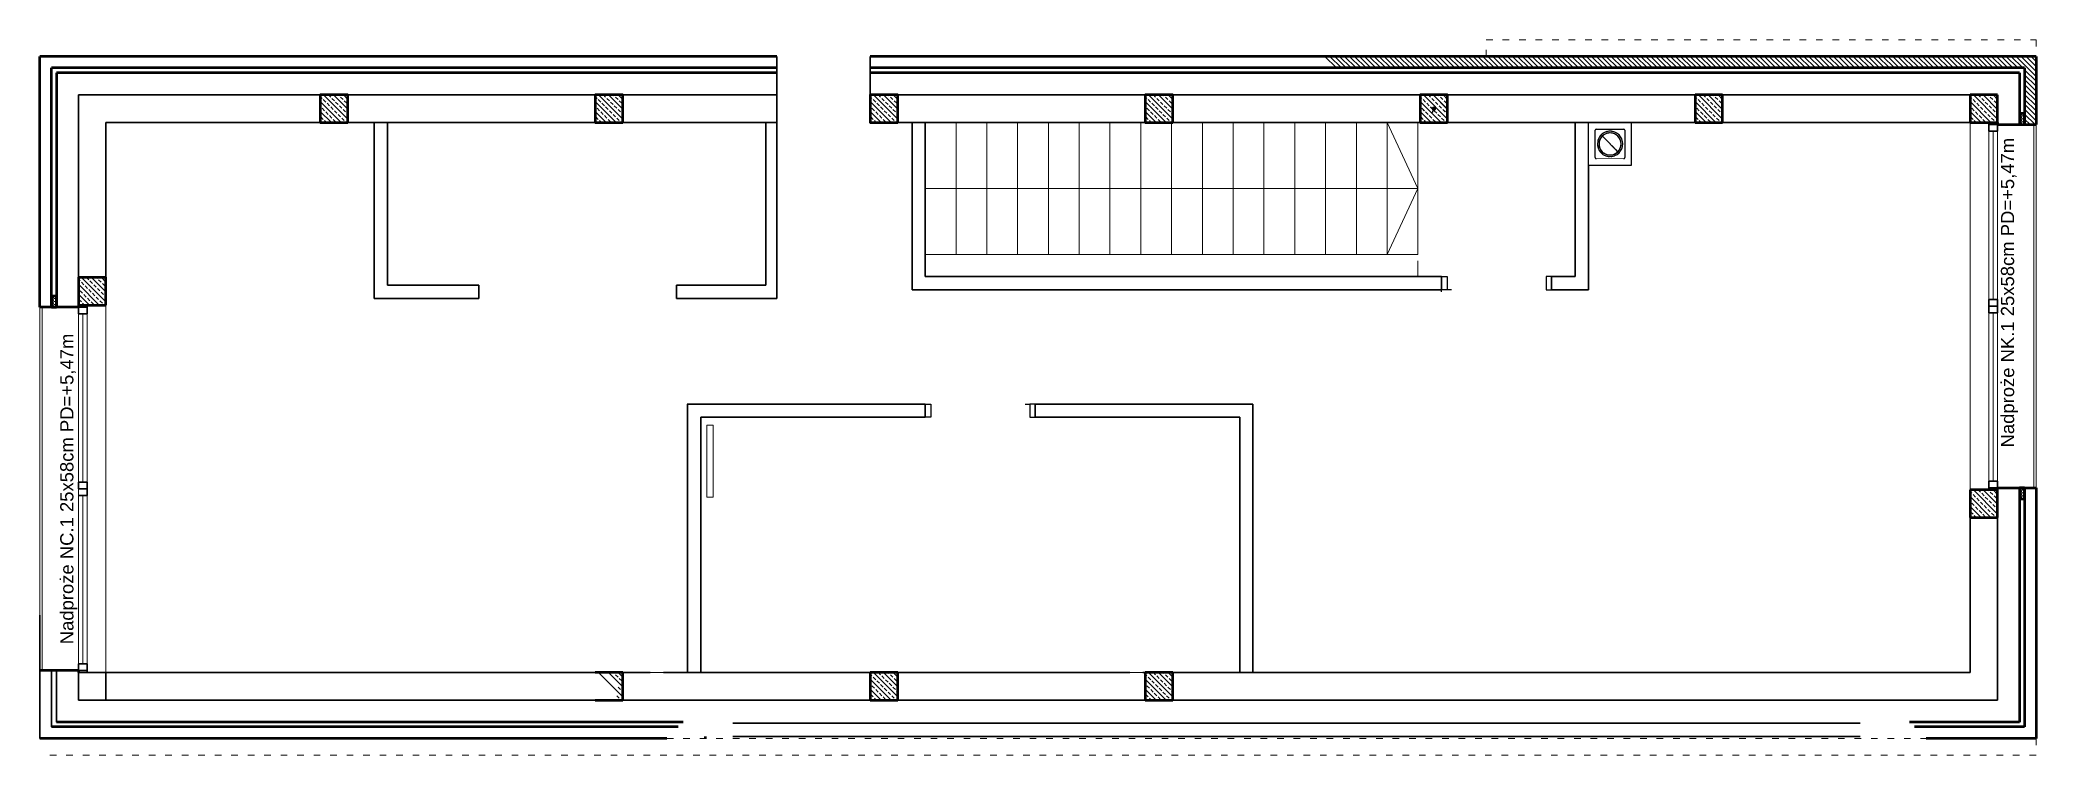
# Model space of a CAD drawing. Header units: millimetres. Extents: x 82 to 1897, y 37 to 687.
import ezdxf

# ---------------------------------------------------------------- set-up
doc = ezdxf.new("R2010")
doc.units = ezdxf.units.MM
for name, pattern in [('ACAD_ISO03W100', [30, 12, -18]), ('Dashed', [28.222222, 14.111111, -14.111111]), ('DASHED2', [9.525, 6.35, -3.175])]:
    doc.linetypes.add(name, pattern=pattern)
for name, color, linetype, lineweight in [('!A_Dach cienka', 200, 'Dashed', 15), ('!A_Dach gruba', 200, 'Continuous', 30), ('!A_drzwi i okna', 42, 'Continuous', 9), ('!A_ocieplenie', 212, 'Continuous', 50), ('!A_przerywana', 30, 'ACAD_ISO03W100', 9), ('!A_widok', 122, 'Continuous', 9), ('!A_wypełnienia', 213, 'Continuous', 5), ('!A_ściany', 7, 'Continuous', 30), ('CIENKIE', 44, 'Continuous', 25), ('Cienkie18', 40, 'Continuous', 18), ('K nadproża', 74, 'ACAD_ISO03W100', 9), ('K sciana', 7, 'Continuous', 30), ('K słupy', 222, 'Continuous', 50), ('K słupy opisy', 222, 'Continuous', 9), ('WYPOSAZENIE_SANITARNE', 47, 'Continuous', 18)]:
    doc.layers.add(name, color=color, linetype=linetype, lineweight=lineweight)
for name, color, linetype in [('A-MEB', 12, 'Continuous'), ('DOOR', 1, 'Continuous'), ('RURY', 7, 'Continuous'), ('SCIANKI', 7, 'Continuous')]:
    doc.layers.add(name, color=color, linetype=linetype)
doc.styles.add('ARIAL', font='arial.ttf')

# ---------------------------------------------------------------- blocks, each defined once
blk = doc.blocks.new('_Dot')
at = {"color": 0, "linetype": 'ByBlock', "lineweight": -2}
blk.add_line((-0.5, 0), (-1, 0), dxfattribs=at)
at = {"color": 0, "linetype": 'ByBlock', "const_width": 0.5}
blk.add_lwpolyline([(-0.25, 0, 1), (0.25, 0, 1)], format="xyb", close=True, dxfattribs=at)
blk = doc.blocks.new('A$C57441D8A')
at = {"layer": '!A_drzwi i okna'}
for p, q in [((18.5, 16), (26.5, 16)), ((26.5, 4), (18.5, 4))]:
    blk.add_line(p, q, dxfattribs=at)
at = {"layer": '!A_drzwi i okna', "lineweight": 30, "ltscale": 0.5}
for p, q in [((26.5, 16), (18.5, 16)), ((18.5, 16), (18.5, 10)), ((18.5, 10), (26.5, 10)), ((18.5, 4), (26.5, 4)), ((26.5, 10), (26.5, 16)), ((26.5, 4), (26.5, 10))]:
    blk.add_line(p, q, dxfattribs=at)
at = {"layer": 'K nadproża'}
blk.add_line((18.5, -182), (18.5, 202), dxfattribs=at)

msp = doc.modelspace()

# ---------------------------------------------------------------- hatches: boundary and pattern name
at = {"layer": '!A_wypełnienia'}
h = msp.add_hatch(dxfattribs=at)
h.set_pattern_fill('HONEY', color=256, scale=0.5, angle=360)
h.set_pattern_definition([(360, (-8480.3782, -1820.0643), (2.38125, 1.37481532), [1.5875, -3.175]), (120, (-8480.3782, -1820.0643), (-2.38125, 1.37481533), [1.5875, -3.175]), (60, (-8480.3782, -1820.0643), (5e-09, 2.74963065), [-3.175, 1.5875])])
h.paths.add_polyline_path([(96.7, 454.4), (92.2, 454.4), (92.2, 444.4), (96.7, 444.4)])
at = {"layer": 'K słupy', "lineweight": 9}
h = msp.add_hatch(dxfattribs=at)
h.set_pattern_fill('ANSI33', color=256, angle=90)
h.set_pattern_definition([(135, (10071.762, -18766.424), (-4.490128, -4.490128), []), (135, (10071.762, -18761.934), (-4.490128, -4.490128), [3.175, -1.5875])])
h.paths.add_polyline_path([(361.7, 612.4), (361.7, 637.4), (336.7, 637.4), (336.7, 612.4)])
h = msp.add_hatch(dxfattribs=at)
h.set_pattern_fill('ANSI33', color=256, angle=90)
h.set_pattern_definition([(135, (10321.762, -18766.424), (-4.490128, -4.490128), []), (135, (10321.762, -18761.934), (-4.490128, -4.490128), [3.175, -1.5875])])
h.paths.add_polyline_path([(611.7, 612.4), (611.7, 637.4), (586.7, 637.4), (586.7, 612.4)])
h = msp.add_hatch(dxfattribs=at)
h.set_pattern_fill('ANSI33', color=256, angle=90)
h.set_pattern_definition([(135, (10571.762, -18766.424), (-4.490128, -4.490128), []), (135, (10571.762, -18761.934), (-4.490128, -4.490128), [3.175, -1.5875])])
h.paths.add_polyline_path([(861.7, 612.4), (861.7, 637.4), (836.7, 637.4), (836.7, 612.4)])
h = msp.add_hatch(dxfattribs=at)
h.set_pattern_fill('ANSI33', color=256, angle=90)
h.set_pattern_definition([(135, (10821.762, -18766.424), (-4.490128, -4.490128), []), (135, (10821.762, -18761.934), (-4.490128, -4.490128), [3.175, -1.5875])])
h.paths.add_polyline_path([(1111.7, 612.4), (1111.7, 637.4), (1086.7, 637.4), (1086.7, 612.4)])
h = msp.add_hatch(dxfattribs=at)
h.set_pattern_fill('ANSI33', color=256, angle=90)
h.set_pattern_definition([(135, (11071.762, -18766.424), (-4.490128, -4.490128), []), (135, (11071.762, -18761.934), (-4.490128, -4.490128), [3.175, -1.5875])])
h.paths.add_polyline_path([(1361.7, 612.4), (1361.7, 637.4), (1336.7, 637.4), (1336.7, 612.4)])
h = msp.add_hatch(dxfattribs=at)
h.set_pattern_fill('ANSI33', color=256, angle=90)
h.set_pattern_definition([(135, (9851.762, -18932.424), (-4.490128, -4.490128), []), (135, (9851.762, -18927.934), (-4.490128, -4.490128), [3.175, -1.5875])])
h.paths.add_polyline_path([(141.7, 446.4), (141.7, 471.4), (116.7, 471.4), (116.7, 446.4)])

# ---------------------------------------------------------------- linework, layer by layer
at = {"layer": '!A_Dach cienka', "linetype": 'ACAD_ISO03W100', "ltscale": 0.5}
for p, q in [((1396.7, 672.4), (1396.7, 687.4)), ((1396.7, 687.4), (1896.7, 687.4)), ((1396.7, 672.4), (1396.7, 687.4)), ((1396.7, 687.4), (1896.7, 687.4)), ((1896.7, 672.4), (1396.7, 672.4)), ((1896.7, 672.4), (1396.7, 672.4)), ((1896.7, 687.4), (1896.7, 672.4)), ((1896.7, 687.4), (1896.7, 672.4)), ((81.7, 52.4), (1896.7, 52.4)), ((81.7, 52.4), (1896.7, 52.4)), ((1896.7, 37.4), (81.7, 37.4)), ((1896.7, 37.4), (81.7, 37.4)), ((1896.7, 52.4), (1896.7, 37.4))]:
    msp.add_line(p, q, dxfattribs=at)
at = {"layer": '!A_Dach cienka', "ltscale": 0.5}
for p, q in [((436.7, 637.4), (724.7, 637.4)), ((1336.7, 637.4), (911.7, 637.4)), ((1336.7, 637.4), (911.7, 637.4)), ((411.7, 612.4), (506.7, 612.4)), ((886.7, 612.4), (1361.7, 612.4)), ((886.7, 612.4), (1361.7, 612.4)), ((1736.7, 87.4), (1761.7, 87.4))]:
    msp.add_line(p, q, dxfattribs=at)
at = {"layer": '!A_Dach gruba'}
msp.add_line((81.7, 164.4), (81.7, 102.4), dxfattribs=at)
at = {"layer": '!A_drzwi i okna', "linetype": 'Dashed'}
for p, q in [((886.7, 612.4), (886.7, 472.4)), ((886.7, 612.4), (886.7, 472.4)), ((1334.7, 472.4), (1334.7, 612.4)), ((1334.7, 472.4), (1334.7, 612.4)), ((886.7, 472.4), (1334.7, 472.4)), ((886.7, 472.4), (1334.7, 472.4)), ((886.7, 472.4), (1334.7, 472.4)), ((886.7, 472.4), (1334.7, 472.4))]:
    msp.add_line(p, q, dxfattribs=at)
at = {"layer": '!A_drzwi i okna'}
for p, q in [((1836.7, 278.4), (1836.7, 612.4)), ((1836.7, 278.4), (1836.7, 612.4)), ((1853.7, 451.4), (1853.7, 604.4)), ((1853.7, 451.4), (1853.7, 604.4)), ((1853.7, 604.4), (1861.7, 604.4)), ((1857.7, 451.4), (1857.7, 604.4)), ((1857.7, 451.4), (1857.7, 604.4)), ((1861.7, 604.4), (1861.7, 451.4)), ((1861.7, 604.4), (1861.7, 451.4)), ((1896.7, 280.4), (1896.7, 610.4)), ((1896.7, 280.4), (1896.7, 610.4)), ((81.7, 114.4), (81.7, 444.4)), ((124.7, 438.4), (116.7, 438.4)), ((116.7, 438.4), (116.7, 285.4)), ((120.7, 285.4), (120.7, 438.4)), ((124.7, 285.4), (124.7, 438.4)), ((141.7, 112.4), (141.7, 446.4)), ((1861.7, 451.4), (1853.7, 451.4)), ((1861.7, 451.4), (1853.7, 451.4)), ((1853.7, 286.4), (1853.7, 439.4)), ((1853.7, 439.4), (1861.7, 439.4)), ((1853.7, 286.4), (1853.7, 439.4)), ((1853.7, 439.4), (1861.7, 439.4)), ((1857.7, 286.4), (1857.7, 439.4)), ((1857.7, 286.4), (1857.7, 439.4)), ((1861.7, 439.4), (1861.7, 286.4)), ((1861.7, 439.4), (1861.7, 286.4)), ((116.7, 273.4), (116.7, 120.4)), ((120.7, 120.4), (120.7, 273.4)), ((124.7, 120.4), (124.7, 273.4)), ((1861.7, 286.4), (1853.7, 286.4)), ((116.7, 120.4), (124.7, 120.4))]:
    msp.add_line(p, q, dxfattribs=at)
at = {"layer": '!A_drzwi i okna', "lineweight": 30, "ltscale": 0.5}
for p, q in [((1853.7, 610.4), (1853.7, 612.4)), ((1853.7, 612.4), (1861.7, 612.4)), ((1861.7, 610.4), (1853.7, 610.4)), ((1853.7, 604.4), (1853.7, 610.4)), ((1853.7, 610.4), (1861.7, 610.4)), ((1861.7, 604.4), (1853.7, 604.4)), ((1861.7, 612.4), (1861.7, 610.4)), ((1861.7, 610.4), (1861.7, 604.4)), ((116.7, 444.4), (124.7, 444.4)), ((124.7, 444.4), (116.7, 444.4)), ((116.7, 444.4), (116.7, 438.4)), ((116.7, 438.4), (124.7, 438.4)), ((124.7, 438.4), (124.7, 444.4)), ((1853.7, 445.4), (1853.7, 451.4)), ((1853.7, 451.4), (1861.7, 451.4)), ((1853.7, 445.4), (1853.7, 451.4)), ((1853.7, 451.4), (1861.7, 451.4)), ((1853.7, 439.4), (1853.7, 445.4)), ((1853.7, 445.4), (1861.7, 445.4)), ((1861.7, 445.4), (1853.7, 445.4)), ((1853.7, 439.4), (1853.7, 445.4)), ((1853.7, 445.4), (1861.7, 445.4)), ((1861.7, 445.4), (1853.7, 445.4)), ((1861.7, 439.4), (1853.7, 439.4)), ((1861.7, 439.4), (1853.7, 439.4)), ((1861.7, 451.4), (1861.7, 445.4)), ((1861.7, 451.4), (1861.7, 445.4)), ((1861.7, 445.4), (1861.7, 439.4)), ((1861.7, 445.4), (1861.7, 439.4)), ((1853.7, 280.4), (1853.7, 286.4)), ((1853.7, 286.4), (1861.7, 286.4)), ((1853.7, 278.4), (1853.7, 280.4)), ((1853.7, 280.4), (1861.7, 280.4)), ((1861.7, 280.4), (1853.7, 280.4)), ((1861.7, 278.4), (1853.7, 278.4)), ((1861.7, 286.4), (1861.7, 280.4)), ((1861.7, 280.4), (1861.7, 278.4)), ((124.7, 120.4), (116.7, 120.4)), ((116.7, 120.4), (116.7, 114.4)), ((124.7, 114.4), (116.7, 114.4)), ((116.7, 114.4), (116.7, 112.4)), ((116.7, 114.4), (124.7, 114.4)), ((124.7, 114.4), (124.7, 120.4)), ((124.7, 112.4), (124.7, 114.4))]:
    msp.add_line(p, q, dxfattribs=at)
msp.add_lwpolyline([(124.7, 444.4), (124.7, 446.4), (116.7, 446.4), (116.7, 444.4)], close=True, dxfattribs=at)
at = {"layer": '!A_ocieplenie'}
for p, q in [((81.7, 444.4), (81.7, 672.4)), ((751.7, 672.4), (81.7, 672.4)), ((1896.7, 672.4), (836.7, 672.4)), ((1896.7, 672.4), (1896.7, 610.4)), ((92.2, 444.4), (92.2, 661.9)), ((751.7, 661.9), (92.2, 661.9)), ((96.7, 657.4), (96.7, 444.4)), ((751.7, 657.4), (96.7, 657.4)), ((1886.2, 661.9), (836.7, 661.9)), ((1881.7, 657.4), (836.7, 657.4)), ((1881.7, 657.4), (1881.7, 610.4)), ((1886.2, 661.9), (1886.2, 610.4)), ((1886.2, 620.4), (1881.7, 620.4)), ((1881.7, 620.4), (1881.7, 610.4)), ((1886.2, 610.4), (1886.2, 620.4)), ((1861.7, 612.4), (1861.7, 610.4)), ((1861.7, 610.4), (1896.7, 610.4)), ((1881.7, 610.4), (1886.2, 610.4)), ((116.7, 444.4), (81.7, 444.4)), ((116.7, 446.4), (116.7, 444.4)), ((1861.7, 280.4), (1896.7, 280.4)), ((1861.7, 278.4), (1861.7, 280.4)), ((1881.7, 280.4), (1881.7, 67.4)), ((1886.2, 280.4), (1881.7, 280.4)), ((1881.7, 280.4), (1881.7, 270.4)), ((1886.2, 280.4), (1886.2, 62.9)), ((1886.2, 270.4), (1886.2, 280.4)), ((1896.7, 280.4), (1896.7, 52.4)), ((1881.7, 270.4), (1886.2, 270.4)), ((116.7, 114.4), (81.7, 114.4)), ((116.7, 114.4), (116.7, 112.4)), ((662.2, 62.9), (92.2, 62.9)), ((666.7, 67.4), (96.7, 67.4)), ((1881.7, 67.4), (1781.7, 67.4)), ((1886.2, 62.9), (1786.2, 62.9)), ((651.7, 52.4), (81.7, 52.4)), ((686.7, 54.4), (686.7, 52.4)), ((686.7, 54.4), (686.7, 54.4)), ((1896.7, 52.4), (1796.7, 52.4))]:
    msp.add_line(p, q, dxfattribs=at)
msp.add_lwpolyline([(96.7, 454.4), (92.2, 454.4), (92.2, 444.4), (96.7, 444.4)], close=True, dxfattribs=at)
at = {"layer": '!A_przerywana', "linetype": 'Dashed'}
for p, q in [((81.7, 164.4), (81.7, 672.4)), ((1896.7, 52.4), (1896.7, 672.4)), ((1896.7, 52.4), (1896.7, 672.4)), ((1796.7, 52.4), (1896.7, 52.4))]:
    msp.add_line(p, q, dxfattribs=at)
at = {"layer": '!A_widok'}
for p, q in [((1250.7, 612.4), (1278.7, 612.4)), ((1250.7, 612.4), (1278.7, 612.4)), ((1278.7, 492.4), (1278.7, 612.4)), ((1278.7, 612.4), (1306.7, 612.4)), ((1278.7, 612.4), (1278.7, 492.4)), ((1278.7, 492.4), (1278.7, 612.4)), ((1278.7, 612.4), (1306.7, 612.4)), ((1278.7, 612.4), (1278.7, 492.4)), ((1334.7, 552.4), (1306.7, 612.4)), ((1334.7, 552.4), (1306.7, 612.4)), ((1334.7, 552.4), (1306.7, 612.4)), ((1334.7, 552.4), (1306.7, 612.4)), ((1306.7, 492.4), (1306.7, 612.4)), ((1306.7, 612.4), (1334.7, 612.4)), ((1306.7, 612.4), (1306.7, 492.4)), ((1306.7, 492.4), (1306.7, 612.4)), ((1306.7, 612.4), (1334.7, 612.4)), ((1306.7, 612.4), (1306.7, 492.4)), ((1334.7, 612.4), (1334.7, 492.4)), ((1334.7, 612.4), (1334.7, 492.4)), ((1894.7, 610.4), (1894.7, 280.4)), ((1896.7, 610.4), (1894.7, 610.4)), ((1894.7, 610.4), (1894.7, 280.4)), ((1896.7, 280.4), (1896.7, 610.4)), ((1896.7, 280.4), (1896.7, 610.4)), ((886.7, 552.4), (1334.7, 552.4)), ((886.7, 552.4), (1334.7, 552.4)), ((886.7, 552.4), (1334.7, 552.4)), ((886.7, 552.4), (1334.7, 552.4)), ((1334.7, 552.4), (1306.7, 492.4)), ((1334.7, 552.4), (1306.7, 492.4)), ((1334.7, 552.4), (1306.7, 492.4)), ((1334.7, 552.4), (1306.7, 492.4)), ((1278.7, 492.4), (1250.7, 492.4)), ((1278.7, 492.4), (1250.7, 492.4)), ((1306.7, 492.4), (1278.7, 492.4)), ((1306.7, 492.4), (1278.7, 492.4)), ((1334.7, 492.4), (1306.7, 492.4)), ((1334.7, 492.4), (1306.7, 492.4)), ((81.7, 444.4), (81.7, 114.4)), ((83.7, 114.4), (83.7, 444.4)), ((1894.7, 280.4), (1896.7, 280.4))]:
    msp.add_line(p, q, dxfattribs=at)
for points in [[(886.7, 492.4), (886.7, 612.4), (914.7, 612.4), (914.7, 492.4)], [(886.7, 492.4), (886.7, 612.4), (914.7, 612.4), (914.7, 492.4)], [(914.7, 492.4), (914.7, 612.4), (942.7, 612.4), (942.7, 492.4)], [(914.7, 492.4), (914.7, 612.4), (942.7, 612.4), (942.7, 492.4)], [(942.7, 492.4), (942.7, 612.4), (970.7, 612.4), (970.7, 492.4)], [(942.7, 492.4), (942.7, 612.4), (970.7, 612.4), (970.7, 492.4)], [(970.7, 492.4), (970.7, 612.4), (998.7, 612.4), (998.7, 492.4)], [(970.7, 492.4), (970.7, 612.4), (998.7, 612.4), (998.7, 492.4)], [(998.7, 492.4), (998.7, 612.4), (1026.7, 612.4), (1026.7, 492.4)], [(998.7, 492.4), (998.7, 612.4), (1026.7, 612.4), (1026.7, 492.4)], [(1026.7, 492.4), (1026.7, 612.4), (1054.7, 612.4), (1054.7, 492.4)], [(1026.7, 492.4), (1026.7, 612.4), (1054.7, 612.4), (1054.7, 492.4)], [(1054.7, 492.4), (1054.7, 612.4), (1082.7, 612.4), (1082.7, 492.4)], [(1054.7, 492.4), (1054.7, 612.4), (1082.7, 612.4), (1082.7, 492.4)], [(1082.7, 492.4), (1082.7, 612.4), (1110.7, 612.4), (1110.7, 492.4)], [(1082.7, 492.4), (1082.7, 612.4), (1110.7, 612.4), (1110.7, 492.4)], [(1110.7, 492.4), (1110.7, 612.4), (1138.7, 612.4), (1138.7, 492.4)], [(1110.7, 492.4), (1110.7, 612.4), (1138.7, 612.4), (1138.7, 492.4)], [(1138.7, 492.4), (1138.7, 612.4), (1166.7, 612.4), (1166.7, 492.4)], [(1138.7, 492.4), (1138.7, 612.4), (1166.7, 612.4), (1166.7, 492.4)], [(1166.7, 492.4), (1166.7, 612.4), (1194.7, 612.4), (1194.7, 492.4)], [(1166.7, 492.4), (1166.7, 612.4), (1194.7, 612.4), (1194.7, 492.4)], [(1194.7, 492.4), (1194.7, 612.4), (1222.7, 612.4), (1222.7, 492.4)], [(1194.7, 492.4), (1194.7, 612.4), (1222.7, 612.4), (1222.7, 492.4)], [(1222.7, 492.4), (1222.7, 612.4), (1250.7, 612.4), (1250.7, 492.4)], [(1222.7, 492.4), (1222.7, 612.4), (1250.7, 612.4), (1250.7, 492.4)], [(1250.7, 492.4), (1250.7, 612.4), (1278.7, 612.4), (1278.7, 492.4)], [(1250.7, 492.4), (1250.7, 612.4), (1278.7, 612.4), (1278.7, 492.4)], [(1278.7, 492.4), (1278.7, 612.4), (1306.7, 612.4), (1306.7, 492.4)], [(1278.7, 492.4), (1278.7, 612.4), (1306.7, 612.4), (1306.7, 492.4)], [(1306.7, 492.4), (1306.7, 612.4), (1334.7, 612.4), (1334.7, 492.4)], [(1306.7, 492.4), (1306.7, 612.4), (1334.7, 612.4), (1334.7, 492.4)]]:
    msp.add_lwpolyline(points, close=True, dxfattribs=at)
at = {"layer": '!A_widok', "linetype": 'Dashed', "ltscale": 0.5}
msp.add_lwpolyline([(1054.7, 492.4), (1054.7, 612.4), (1082.7, 612.4), (1082.7, 492.4)], close=True, dxfattribs=at)
at = {"layer": '!A_wypełnienia', "ltscale": 0.75}
for p, q in [((1260.6, 661.9), (1250.1, 672.4)), ((1265.1, 661.9), (1254.6, 672.4)), ((1269.5, 661.9), (1259, 672.4)), ((1274, 661.9), (1263.5, 672.4)), ((1278.5, 661.9), (1268, 672.4)), ((1283, 661.9), (1272.5, 672.4)), ((1287.5, 661.9), (1277, 672.4)), ((1292, 661.9), (1281.5, 672.4)), ((1296.5, 661.9), (1286, 672.4)), ((1301, 661.9), (1290.5, 672.4)), ((1305.5, 661.9), (1295, 672.4)), ((1310, 661.9), (1299.5, 672.4)), ((1314.4, 661.9), (1303.9, 672.4)), ((1318.9, 661.9), (1308.4, 672.4)), ((1323.4, 661.9), (1312.9, 672.4)), ((1327.9, 661.9), (1317.4, 672.4)), ((1332.4, 661.9), (1321.9, 672.4)), ((1336.9, 661.9), (1326.4, 672.4)), ((1341.4, 661.9), (1330.9, 672.4)), ((1345.9, 661.9), (1335.4, 672.4)), ((1350.4, 661.9), (1339.9, 672.4)), ((1354.9, 661.9), (1344.4, 672.4)), ((1359.3, 661.9), (1348.8, 672.4)), ((1363.8, 661.9), (1353.3, 672.4)), ((1368.3, 661.9), (1357.8, 672.4)), ((1372.8, 661.9), (1362.3, 672.4)), ((1377.3, 661.9), (1366.8, 672.4)), ((1381.8, 661.9), (1371.3, 672.4)), ((1386.3, 661.9), (1375.8, 672.4)), ((1390.8, 661.9), (1380.3, 672.4)), ((1395.3, 661.9), (1384.8, 672.4)), ((1399.8, 661.9), (1389.3, 672.4)), ((1404.2, 661.9), (1393.7, 672.4)), ((1408.7, 661.9), (1398.2, 672.4)), ((1413.2, 661.9), (1402.7, 672.4)), ((1417.7, 661.9), (1407.2, 672.4)), ((1422.2, 661.9), (1411.7, 672.4)), ((1426.7, 661.9), (1416.2, 672.4)), ((1431.2, 661.9), (1420.7, 672.4)), ((1435.7, 661.9), (1425.2, 672.4)), ((1440.2, 661.9), (1429.7, 672.4)), ((1444.7, 661.9), (1434.2, 672.4)), ((1449.2, 661.9), (1438.7, 672.4)), ((1453.6, 661.9), (1443.1, 672.4)), ((1458.1, 661.9), (1447.6, 672.4)), ((1462.6, 661.9), (1452.1, 672.4)), ((1467.1, 661.9), (1456.6, 672.4)), ((1471.6, 661.9), (1461.1, 672.4)), ((1476.1, 661.9), (1465.6, 672.4)), ((1480.6, 661.9), (1470.1, 672.4)), ((1485.1, 661.9), (1474.6, 672.4)), ((1489.6, 661.9), (1479.1, 672.4)), ((1494.1, 661.9), (1483.6, 672.4)), ((1498.5, 661.9), (1488, 672.4)), ((1503, 661.9), (1492.5, 672.4)), ((1507.5, 661.9), (1497, 672.4)), ((1512, 661.9), (1501.5, 672.4)), ((1516.5, 661.9), (1506, 672.4)), ((1521, 661.9), (1510.5, 672.4)), ((1525.5, 661.9), (1515, 672.4)), ((1530, 661.9), (1519.5, 672.4)), ((1534.5, 661.9), (1524, 672.4)), ((1539, 661.9), (1528.5, 672.4)), ((1543.4, 661.9), (1532.9, 672.4)), ((1547.9, 661.9), (1537.4, 672.4)), ((1552.4, 661.9), (1541.9, 672.4)), ((1556.9, 661.9), (1546.4, 672.4)), ((1561.4, 661.9), (1550.9, 672.4)), ((1565.9, 661.9), (1555.4, 672.4)), ((1570.4, 661.9), (1559.9, 672.4)), ((1574.9, 661.9), (1564.4, 672.4)), ((1579.4, 661.9), (1568.9, 672.4)), ((1583.9, 661.9), (1573.4, 672.4)), ((1588.3, 661.9), (1577.8, 672.4)), ((1592.8, 661.9), (1582.3, 672.4)), ((1597.3, 661.9), (1586.8, 672.4)), ((1601.8, 661.9), (1591.3, 672.4)), ((1606.3, 661.9), (1595.8, 672.4)), ((1610.8, 661.9), (1600.3, 672.4)), ((1615.3, 661.9), (1604.8, 672.4)), ((1619.8, 661.9), (1609.3, 672.4)), ((1624.3, 661.9), (1613.8, 672.4)), ((1628.8, 661.9), (1618.3, 672.4)), ((1633.2, 661.9), (1622.7, 672.4)), ((1637.7, 661.9), (1627.2, 672.4)), ((1642.2, 661.9), (1631.7, 672.4)), ((1646.7, 661.9), (1636.2, 672.4)), ((1651.2, 661.9), (1640.7, 672.4)), ((1655.7, 661.9), (1645.2, 672.4)), ((1660.2, 661.9), (1649.7, 672.4)), ((1664.7, 661.9), (1654.2, 672.4)), ((1669.2, 661.9), (1658.7, 672.4)), ((1673.7, 661.9), (1663.2, 672.4)), ((1678.1, 661.9), (1667.6, 672.4)), ((1682.6, 661.9), (1672.1, 672.4)), ((1687.1, 661.9), (1676.6, 672.4)), ((1691.6, 661.9), (1681.1, 672.4)), ((1696.1, 661.9), (1685.6, 672.4)), ((1700.6, 661.9), (1690.1, 672.4)), ((1705.1, 661.9), (1694.6, 672.4)), ((1709.6, 661.9), (1699.1, 672.4)), ((1714.1, 661.9), (1703.6, 672.4)), ((1718.6, 661.9), (1708.1, 672.4)), ((1723, 661.9), (1712.5, 672.4)), ((1727.5, 661.9), (1717, 672.4)), ((1732, 661.9), (1721.5, 672.4)), ((1736.5, 661.9), (1726, 672.4)), ((1741, 661.9), (1730.5, 672.4)), ((1745.5, 661.9), (1735, 672.4)), ((1750, 661.9), (1739.5, 672.4)), ((1754.5, 661.9), (1744, 672.4)), ((1759, 661.9), (1748.5, 672.4)), ((1763.5, 661.9), (1753, 672.4)), ((1767.9, 661.9), (1757.4, 672.4)), ((1772.4, 661.9), (1761.9, 672.4)), ((1776.9, 661.9), (1766.4, 672.4)), ((1781.4, 661.9), (1770.9, 672.4)), ((1785.9, 661.9), (1775.4, 672.4)), ((1790.4, 661.9), (1779.9, 672.4)), ((1794.9, 661.9), (1784.4, 672.4)), ((1799.4, 661.9), (1788.9, 672.4)), ((1803.9, 661.9), (1793.4, 672.4)), ((1808.4, 661.9), (1797.9, 672.4)), ((1812.9, 661.9), (1802.4, 672.4)), ((1817.3, 661.9), (1806.8, 672.4)), ((1821.8, 661.9), (1811.3, 672.4)), ((1826.3, 661.9), (1815.8, 672.4)), ((1830.8, 661.9), (1820.3, 672.4)), ((1835.3, 661.9), (1824.8, 672.4)), ((1839.8, 661.9), (1829.3, 672.4)), ((1844.3, 661.9), (1833.8, 672.4)), ((1848.8, 661.9), (1838.3, 672.4)), ((1853.3, 661.9), (1842.8, 672.4)), ((1857.8, 661.9), (1847.3, 672.4)), ((1862.2, 661.9), (1851.7, 672.4)), ((1866.7, 661.9), (1856.2, 672.4)), ((1871.2, 661.9), (1860.7, 672.4)), ((1875.7, 661.9), (1865.2, 672.4)), ((1880.2, 661.9), (1869.7, 672.4)), ((1884.7, 661.9), (1874.2, 672.4)), ((1896.7, 654.3), (1878.7, 672.4)), ((1896.7, 658.8), (1883.2, 672.4)), ((1896.7, 663.3), (1887.7, 672.4)), ((1896.7, 667.8), (1892.2, 672.4)), ((1896.7, 672.3), (1896.6, 672.4)), ((1896.7, 649.8), (1886.2, 660.3)), ((1896.7, 645.3), (1886.2, 655.8)), ((1896.7, 640.9), (1886.2, 651.4)), ((1896.7, 636.4), (1886.2, 646.9)), ((1896.7, 631.9), (1886.2, 642.4)), ((1896.7, 627.4), (1886.2, 637.9)), ((1896.7, 622.9), (1886.2, 633.4)), ((1896.7, 618.4), (1886.2, 628.9)), ((1896.7, 613.9), (1886.2, 624.4)), ((1895.8, 610.4), (1886.2, 619.9)), ((1891.3, 610.4), (1886.2, 615.4)), ((1886.8, 610.4), (1886.2, 610.9))]:
    msp.add_line(p, q, dxfattribs=at)
at = {"layer": '!A_wypełnienia'}
for p, q in [((1881.7, 619.9), (1883.2, 619.9)), ((1881.7, 617.1), (1883.2, 617.1)), ((1883.2, 619.9), (1883.5, 620.4)), ((1884, 618.5), (1883.2, 619.9)), ((1883.2, 617.1), (1884, 618.5)), ((1884, 615.8), (1883.2, 617.1)), ((1884, 618.5), (1885.6, 618.5)), ((1885.6, 618.5), (1886.2, 619.6)), ((1886.2, 617.4), (1885.6, 618.5)), ((1886.2, 620.1), (1886.1, 620.4)), ((1881.7, 614.4), (1883.2, 614.4)), ((1881.7, 611.6), (1883.2, 611.6)), ((1883.2, 614.4), (1884, 615.8)), ((1884, 613), (1883.2, 614.4)), ((1883.2, 611.6), (1884, 613)), ((1883.9, 610.4), (1883.2, 611.6)), ((1884, 615.8), (1885.6, 615.8)), ((1884, 613), (1885.6, 613)), ((1885.6, 615.8), (1886.2, 616.9)), ((1886.2, 614.6), (1885.6, 615.8)), ((1885.6, 613), (1886.2, 614.1)), ((1886.2, 611.9), (1885.6, 613)), ((1885.7, 610.4), (1886.2, 611.4)), ((1881.7, 279.9), (1883.2, 279.9)), ((1881.7, 277.1), (1883.2, 277.1)), ((1881.7, 274.4), (1883.2, 274.4)), ((1883.2, 279.9), (1883.5, 280.4)), ((1884, 278.5), (1883.2, 279.9)), ((1883.2, 277.1), (1884, 278.5)), ((1884, 275.8), (1883.2, 277.1)), ((1883.2, 274.4), (1884, 275.8)), ((1884, 273), (1883.2, 274.4)), ((1883.2, 271.6), (1884, 273)), ((1884, 278.5), (1885.6, 278.5)), ((1884, 275.8), (1885.6, 275.8)), ((1884, 273), (1885.6, 273)), ((1885.6, 278.5), (1886.2, 279.6)), ((1886.2, 277.4), (1885.6, 278.5)), ((1885.6, 275.8), (1886.2, 276.9)), ((1886.2, 274.6), (1885.6, 275.8)), ((1885.6, 273), (1886.2, 274.1)), ((1886.2, 271.9), (1885.6, 273)), ((1886.2, 280.1), (1886.1, 280.4)), ((1881.7, 271.6), (1883.2, 271.6)), ((1883.9, 270.4), (1883.2, 271.6)), ((1885.7, 270.4), (1886.2, 271.4))]:
    msp.add_line(p, q, dxfattribs=at)
at = {"layer": '!A_ściany'}
for p, q in [((751.7, 637.4), (751.7, 672.4)), ((836.7, 637.4), (836.7, 672.4)), ((116.7, 446.4), (116.7, 637.4)), ((116.7, 637.4), (751.7, 637.4)), ((751.7, 637.4), (116.7, 637.4)), ((751.7, 612.4), (751.7, 637.4)), ((836.7, 637.4), (1567, 637.4)), ((1861.7, 637.4), (836.7, 637.4)), ((1861.7, 637.4), (1861.7, 612.4)), ((141.7, 446.4), (141.7, 612.4)), ((141.7, 612.4), (751.7, 612.4)), ((751.7, 612.4), (141.7, 612.4)), ((736.7, 612.4), (654.7, 612.4)), ((751.7, 612.4), (751.7, 452.4)), ((836.7, 612.4), (1477.7, 612.4)), ((1836.7, 612.4), (836.7, 612.4)), ((874.7, 552.4), (874.7, 612.4)), ((886.7, 612.4), (886.7, 552.4)), ((1489.7, 612.4), (1581.7, 612.4)), ((1836.7, 612.4), (1861.7, 612.4)), ((874.7, 460.4), (874.7, 552.4)), ((886.7, 552.4), (886.7, 472.4)), ((886.7, 472.4), (1184.7, 472.4)), ((1184.7, 460.4), (874.7, 460.4)), ((141.7, 446.4), (116.7, 446.4)), ((1836.7, 278.4), (1836.7, 112.4)), ((1836.7, 278.4), (1861.7, 278.4)), ((1861.7, 278.4), (1861.7, 87.4)), ((670.7, 204.4), (670.7, 157.4)), ((682.7, 204.4), (682.7, 112.4)), ((92.2, 62.9), (92.2, 114.4)), ((96.7, 67.4), (96.7, 114.4)), ((236.7, 112.4), (116.7, 112.4)), ((116.7, 112.4), (116.7, 87.4)), ((141.7, 112.4), (141.7, 87.4)), ((636.7, 112.4), (236.7, 112.4)), ((1072.7, 112.4), (648.7, 112.4)), ((1322.7, 112.4), (1084.7, 112.4)), ((1322.7, 112.4), (1334.7, 112.4)), ((1836.7, 112.4), (1334.7, 112.4)), ((81.7, 102.4), (81.7, 52.4)), ((1861.7, 87.4), (116.7, 87.4)), ((1861.7, 87.4), (116.7, 87.4)), ((911.7, 54.4), (886.7, 54.4)), ((1736.7, 54.4), (1336.7, 54.4))]:
    msp.add_line(p, q, dxfattribs=at)
at = {"layer": '!A_ściany', "linetype": 'ByBlock'}
for p, q in [((385.7, 612.4), (385.7, 452.4)), ((397.7, 464.4), (397.7, 612.4)), ((741.7, 464.4), (741.7, 612.4)), ((1477.7, 612.4), (1477.7, 472.4)), ((1477.7, 612.4), (1477.7, 472.4)), ((1489.7, 460.4), (1489.7, 573.4)), ((1489.7, 460.4), (1489.7, 573.4)), ((1356.2, 472.4), (1184.7, 472.4)), ((1356.2, 472.4), (1184.7, 472.4)), ((1356.2, 460.4), (1356.2, 472.4)), ((1356.2, 460.4), (1356.2, 472.4)), ((1477.7, 472.4), (1456.2, 472.4)), ((1456.2, 472.4), (1456.2, 460.4)), ((1477.7, 472.4), (1456.2, 472.4)), ((1456.2, 472.4), (1456.2, 460.4)), ((470.7, 464.4), (397.7, 464.4)), ((480.7, 464.4), (470.7, 464.4)), ((480.7, 452.4), (480.7, 464.4)), ((660.7, 452.4), (660.7, 464.4)), ((660.7, 464.4), (670.7, 464.4)), ((670.7, 464.4), (736.2, 464.4)), ((736.2, 464.4), (741.7, 464.4)), ((1184.7, 460.4), (1356.2, 460.4)), ((1184.7, 460.4), (1356.2, 460.4)), ((1456.2, 460.4), (1489.7, 460.4)), ((1456.2, 460.4), (1489.7, 460.4)), ((385.7, 452.4), (470.7, 452.4)), ((480.7, 452.4), (470.7, 452.4)), ((660.7, 452.4), (670.7, 452.4)), ((670.7, 452.4), (736.2, 452.4)), ((751.7, 452.4), (736.2, 452.4)), ((670.7, 264.4), (670.7, 356.4)), ((690.7, 356.4), (670.7, 356.4)), ((690.7, 356.4), (886.7, 356.4)), ((886.7, 356.4), (886.7, 344.4)), ((1011.2, 356.4), (986.7, 356.4)), ((986.7, 356.4), (986.7, 344.4)), ((1031.7, 356.4), (1011.2, 356.4)), ((1184.7, 356.4), (1031.7, 356.4)), ((1184.7, 112.4), (1184.7, 356.4)), ((682.7, 344.4), (682.7, 264.4)), ((702.7, 344.4), (682.7, 344.4)), ((702.7, 344.4), (886.7, 344.4)), ((1011.2, 344.4), (986.7, 344.4)), ((1031.7, 344.4), (1011.2, 344.4)), ((1031.7, 344.4), (1172.7, 344.4)), ((1172.7, 344.4), (1172.7, 112.4)), ((670.7, 264.4), (670.7, 244.4)), ((682.7, 264.4), (682.7, 244.4)), ((670.7, 244.4), (670.7, 204.4)), ((682.7, 204.4), (682.7, 244.4)), ((670.7, 157.4), (670.7, 147.4)), ((670.7, 127.4), (670.7, 147.4)), ((670.7, 127.4), (670.7, 147.4)), ((682.7, 157.4), (682.7, 147.4)), ((682.7, 147.4), (682.7, 127.4)), ((670.7, 112.4), (670.7, 127.4)), ((670.7, 112.4), (670.7, 127.4)), ((1736.7, 66.4), (711.7, 66.4)), ((1736.7, 66.4), (711.7, 66.4)), ((1336.7, 54.4), (711.7, 54.4))]:
    msp.add_line(p, q, dxfattribs=at)
at = {"layer": '!A_ściany', "lineweight": 9}
for p, q in [((648.7, 112.4), (636.7, 112.4)), ((1072.7, 112.4), (1084.7, 112.4))]:
    msp.add_line(p, q, dxfattribs=at)
for p, q in [((1495.9, 580.4), (1495.9, 605.4)), ((1496.9, 606.4), (1521.9, 606.4)), ((1522.9, 605.4), (1522.9, 580.4))]:
    msp.add_line(p, q)
at = {"const_width": 0.5}
msp.add_lwpolyline([(1495.9, 605.4, -0.414214), (1496.9, 606.4), (1521.9, 606.4, -0.414214), (1522.9, 605.4), (1522.9, 580.4, -0.414214), (1521.9, 579.4), (1496.9, 579.4, -0.414214), (1495.9, 580.4)], format="xyb", close=True, dxfattribs=at)
for centre, start, end in [((1496.9, 605.4), 90, 180), ((1521.9, 605.4), 0, 90), ((1496.9, 580.4), 180, 270), ((1521.9, 580.4), 270, 0)]:
    msp.add_arc(centre, 1, start, end)
at = {"layer": 'A-MEB', "linetype": 'ByBlock'}
for p, q in [((141.7, 612.4), (141.7, 452.4)), ((385.7, 452.4), (385.7, 612.4)), ((886.7, 356.4), (886.7, 344.4))]:
    msp.add_line(p, q, dxfattribs=at)
at = {"layer": 'A-MEB'}
for p, q in [((1356.2, 458.4), (1356.2, 460.4)), ((1356.2, 458.4), (1356.2, 460.4)), ((1184.7, 336.3), (1184.7, 232.3)), ((1184.7, 326.5), (1184.7, 222.5)), ((1184.7, 317.3), (1184.7, 213.3)), ((1184.7, 205.1), (1184.7, 309.1))]:
    msp.add_line(p, q, dxfattribs=at)
at = {"layer": 'CIENKIE', "linetype": 'ByBlock'}
for p, q in [((385.7, 612.4), (385.7, 452.4)), ((397.7, 464.4), (397.7, 612.4)), ((1477.7, 612.4), (1477.7, 492.4)), ((1477.7, 612.4), (1477.7, 492.4)), ((1489.7, 573.4), (1489.7, 492.4)), ((1489.7, 573.4), (1489.7, 492.4)), ((1477.7, 492.4), (1477.7, 484.4)), ((1477.7, 492.4), (1477.7, 484.4)), ((1489.7, 492.4), (1489.7, 472.4)), ((1489.7, 492.4), (1489.7, 484.4)), ((1489.7, 492.4), (1489.7, 472.4)), ((1489.7, 492.4), (1489.7, 484.4)), ((1184.7, 472.4), (1334.7, 472.4)), ((1184.7, 472.4), (1334.7, 472.4)), ((1334.7, 472.4), (1356.2, 472.4)), ((1334.7, 472.4), (1356.2, 472.4)), ((1456.2, 472.4), (1477.7, 472.4)), ((1456.2, 472.4), (1477.7, 472.4)), ((1477.7, 484.4), (1477.7, 478.4)), ((1477.7, 484.4), (1477.7, 478.4)), ((1477.7, 478.4), (1477.7, 472.4)), ((1477.7, 478.4), (1477.7, 472.4)), ((1489.7, 472.4), (1489.7, 466.4)), ((1489.7, 472.4), (1489.7, 466.4)), ((741.7, 464.4), (736.2, 464.4)), ((1334.7, 460.4), (1184.7, 460.4)), ((1334.7, 460.4), (1184.7, 460.4)), ((1334.7, 460.4), (1356.2, 460.4)), ((1334.7, 460.4), (1356.2, 460.4)), ((1456.2, 460.4), (1489.7, 460.4)), ((1456.2, 460.4), (1489.7, 460.4)), ((1489.7, 460.4), (1489.7, 466.4)), ((1489.7, 460.4), (1489.7, 466.4)), ((385.7, 452.4), (397.7, 452.4)), ((736.2, 452.4), (751.7, 452.4)), ((706.7, 356.4), (690.7, 356.4)), ((713.7, 356.4), (706.7, 356.4)), ((986.7, 356.4), (986.7, 344.4)), ((1184.7, 344.4), (1184.7, 356.4)), ((670.7, 344.4), (670.7, 264.4)), ((670.7, 332.4), (670.7, 264.4)), ((682.7, 332.4), (682.7, 264.4)), ((881.7, 344.4), (718.7, 344.4)), ((1172.7, 112.4), (1172.7, 344.4)), ((1184.7, 112.4), (1184.7, 344.4)), ((670.7, 127.4), (670.7, 112.4)), ((670.7, 127.4), (670.7, 112.4))]:
    msp.add_line(p, q, dxfattribs=at)
at = {"layer": 'CIENKIE', "color": 4}
for p, q in [((670.7, 356.4), (670.2, 356.4)), ((670.2, 204.4), (670.7, 204.4))]:
    msp.add_line(p, q, dxfattribs=at)
at = {"layer": 'DOOR', "linetype": 'ByBlock'}
for p, q in [((1356.2, 472.4), (1361.2, 472.4)), ((1356.2, 472.4), (1361.2, 472.4)), ((1361.2, 472.4), (1361.2, 460.4)), ((1361.2, 472.4), (1361.2, 460.4)), ((1456.2, 472.4), (1451.2, 472.4)), ((1451.2, 472.4), (1451.2, 460.4)), ((1456.2, 472.4), (1451.2, 472.4)), ((1451.2, 472.4), (1451.2, 460.4)), ((1361.2, 460.4), (1356.2, 460.4)), ((1361.2, 460.4), (1356.2, 460.4)), ((1365.2, 460.4), (1361.2, 460.4)), ((1365.2, 460.4), (1361.2, 460.4)), ((1451.2, 460.4), (1456.2, 460.4)), ((1451.2, 460.4), (1456.2, 460.4)), ((886.7, 356.4), (891.7, 356.4)), ((891.7, 356.4), (891.7, 344.4)), ((977.7, 356.4), (981.7, 356.4)), ((986.7, 356.4), (981.7, 356.4)), ((981.7, 356.4), (981.7, 344.4)), ((891.7, 344.4), (886.7, 344.4)), ((981.7, 344.4), (986.7, 344.4))]:
    msp.add_line(p, q, dxfattribs=at)
at = {"layer": 'K nadproża'}
for p, q in [((1836.7, 253.4), (1836.7, 637.4)), ((1836.7, 253.4), (1836.7, 637.4)), ((1836.7, 637.4), (1861.7, 637.4)), ((1861.7, 637.4), (1861.7, 253.4)), ((1861.7, 637.4), (1861.7, 253.4)), ((116.7, 87.4), (116.7, 471.4)), ((116.7, 87.4), (116.7, 471.4)), ((141.7, 471.4), (141.7, 87.4)), ((141.7, 471.4), (141.7, 87.4)), ((1861.7, 253.4), (1836.7, 253.4))]:
    msp.add_line(p, q, dxfattribs=at)
at = {"layer": 'K sciana'}
msp.add_line((1836.7, 278.4), (1861.7, 278.4), dxfattribs=at)
at = {"layer": 'K słupy'}
for p, q in [((1361.7, 637.4), (1336.7, 637.4)), ((1336.7, 637.4), (1336.7, 612.4)), ((1361.7, 612.4), (1361.7, 637.4)), ((1611.7, 637.4), (1586.7, 637.4)), ((1586.7, 637.4), (1586.7, 612.4)), ((1611.7, 612.4), (1611.7, 637.4)), ((1861.7, 637.4), (1836.7, 637.4)), ((1836.7, 637.4), (1836.7, 612.4)), ((1861.7, 612.4), (1861.7, 637.4)), ((1336.7, 612.4), (1361.7, 612.4)), ((1586.7, 612.4), (1611.7, 612.4)), ((1836.7, 612.4), (1861.7, 612.4)), ((1861.7, 278.4), (1836.7, 278.4)), ((1836.7, 278.4), (1836.7, 253.4)), ((1861.7, 253.4), (1861.7, 278.4)), ((1836.7, 253.4), (1861.7, 253.4)), ((611.7, 112.4), (586.7, 112.4)), ((611.7, 87.4), (611.7, 112.4)), ((861.7, 112.4), (836.7, 112.4)), ((836.7, 112.4), (836.7, 87.4)), ((861.7, 87.4), (861.7, 112.4)), ((1111.7, 112.4), (1086.7, 112.4)), ((1086.7, 112.4), (1086.7, 87.4)), ((1111.7, 87.4), (1111.7, 112.4)), ((586.7, 87.4), (611.7, 87.4)), ((836.7, 87.4), (861.7, 87.4)), ((1086.7, 87.4), (1111.7, 87.4))]:
    msp.add_line(p, q, dxfattribs=at)
at = {"layer": 'K słupy', "lineweight": 9}
for p, q in [((1338.3, 634.3), (1336.7, 635.8)), ((1361.7, 615.3), (1339.7, 637.4)), ((1346.1, 635.4), (1344.2, 637.4)), ((1361.7, 624.3), (1348.7, 637.4)), ((1354, 636.5), (1353.2, 637.4)), ((1357.4, 633.2), (1355.1, 635.4)), ((1361.7, 633.3), (1357.6, 637.4)), ((1588.3, 634.3), (1586.7, 635.8)), ((1611.7, 615.3), (1589.7, 637.4)), ((1596.1, 635.4), (1594.2, 637.4)), ((1611.7, 624.3), (1598.7, 637.4)), ((1604, 636.5), (1603.2, 637.4)), ((1607.4, 633.2), (1605.1, 635.4)), ((1611.7, 633.3), (1607.6, 637.4)), ((1838.3, 634.3), (1836.7, 635.8)), ((1861.7, 615.3), (1839.7, 637.4)), ((1846.1, 635.4), (1844.2, 637.4)), ((1861.7, 624.3), (1848.7, 637.4)), ((1854, 636.5), (1853.2, 637.4)), ((1857.4, 633.2), (1855.1, 635.4)), ((1861.7, 633.3), (1857.6, 637.4)), ((1355.7, 612.4), (1336.7, 631.3)), ((1337.2, 626.4), (1336.7, 626.9)), ((1346.7, 612.4), (1336.7, 622.4)), ((1339.4, 615.2), (1337.2, 617.5)), ((1340.5, 623.1), (1338.3, 625.3)), ((1341.7, 630.9), (1339.4, 633.2)), ((1343.9, 619.7), (1341.7, 621.9)), ((1345, 627.6), (1342.8, 629.8)), ((1347.3, 616.3), (1345, 618.6)), ((1348.4, 624.2), (1346.1, 626.4)), ((1349.5, 632.1), (1347.3, 634.3)), ((1351.8, 620.8), (1349.5, 623.1)), ((1352.9, 628.7), (1350.6, 630.9)), ((1355.1, 617.5), (1352.9, 619.7)), ((1356.2, 625.3), (1354, 627.6)), ((1359.6, 621.9), (1357.4, 624.2)), ((1360.7, 629.8), (1358.5, 632.1)), ((1361.7, 619.8), (1360.7, 620.8)), ((1605.7, 612.4), (1586.7, 631.3)), ((1587.2, 626.4), (1586.7, 626.9)), ((1596.7, 612.4), (1586.7, 622.4)), ((1589.4, 615.2), (1587.2, 617.5)), ((1590.5, 623.1), (1588.3, 625.3)), ((1591.7, 630.9), (1589.4, 633.2)), ((1593.9, 619.7), (1591.7, 621.9)), ((1595, 627.6), (1592.8, 629.8)), ((1597.3, 616.3), (1595, 618.6)), ((1598.4, 624.2), (1596.1, 626.4)), ((1599.5, 632.1), (1597.3, 634.3)), ((1601.8, 620.8), (1599.5, 623.1)), ((1602.9, 628.7), (1600.6, 630.9)), ((1605.1, 617.5), (1602.9, 619.7)), ((1606.2, 625.3), (1604, 627.6)), ((1609.6, 621.9), (1607.4, 624.2)), ((1610.7, 629.8), (1608.5, 632.1)), ((1611.7, 619.8), (1610.7, 620.8)), ((1855.7, 612.4), (1836.7, 631.3)), ((1837.2, 626.4), (1836.7, 626.9)), ((1846.7, 612.4), (1836.7, 622.4)), ((1839.4, 615.2), (1837.2, 617.5)), ((1840.5, 623.1), (1838.3, 625.3)), ((1841.7, 630.9), (1839.4, 633.2)), ((1843.9, 619.7), (1841.7, 621.9)), ((1845, 627.6), (1842.8, 629.8)), ((1847.3, 616.3), (1845, 618.6)), ((1848.4, 624.2), (1846.1, 626.4)), ((1849.5, 632.1), (1847.3, 634.3)), ((1851.8, 620.8), (1849.5, 623.1)), ((1852.9, 628.7), (1850.6, 630.9)), ((1855.1, 617.5), (1852.9, 619.7)), ((1856.2, 625.3), (1854, 627.6)), ((1859.6, 621.9), (1857.4, 624.2)), ((1860.7, 629.8), (1858.5, 632.1)), ((1861.7, 619.8), (1860.7, 620.8)), ((1337.7, 612.4), (1336.7, 613.4)), ((1342.2, 612.4), (1340.5, 614.1)), ((1350.6, 613), (1348.4, 615.2)), ((1358.5, 614.1), (1356.2, 616.3)), ((1360.2, 612.4), (1359.6, 613)), ((1587.7, 612.4), (1586.7, 613.4)), ((1592.2, 612.4), (1590.5, 614.1)), ((1600.6, 613), (1598.4, 615.2)), ((1608.5, 614.1), (1606.2, 616.3)), ((1610.2, 612.4), (1609.6, 613)), ((1837.7, 612.4), (1836.7, 613.4)), ((1842.2, 612.4), (1840.5, 614.1)), ((1850.6, 613), (1848.4, 615.2)), ((1858.5, 614.1), (1856.2, 616.3)), ((1860.2, 612.4), (1859.6, 613)), ((1838.3, 275.3), (1836.7, 276.8)), ((1855.7, 253.4), (1836.7, 272.3)), ((1841.7, 271.9), (1839.4, 274.2)), ((1861.7, 256.3), (1839.7, 278.4)), ((1846.1, 276.4), (1844.2, 278.4)), ((1849.5, 273.1), (1847.3, 275.3)), ((1861.7, 265.3), (1848.7, 278.4)), ((1854, 277.5), (1853.2, 278.4)), ((1857.4, 274.2), (1855.1, 276.4)), ((1861.7, 274.3), (1857.6, 278.4)), ((1860.7, 270.8), (1858.5, 273.1)), ((1837.2, 267.4), (1836.7, 267.9)), ((1846.7, 253.4), (1836.7, 263.4)), ((1837.7, 253.4), (1836.7, 254.4)), ((1839.4, 256.2), (1837.2, 258.5)), ((1840.5, 264.1), (1838.3, 266.3)), ((1842.2, 253.4), (1840.5, 255.1)), ((1843.9, 260.7), (1841.7, 262.9)), ((1845, 268.6), (1842.8, 270.8)), ((1847.3, 257.3), (1845, 259.6)), ((1848.4, 265.2), (1846.1, 267.4)), ((1850.6, 254), (1848.4, 256.2)), ((1851.8, 261.8), (1849.5, 264.1)), ((1852.9, 269.7), (1850.6, 271.9)), ((1855.1, 258.5), (1852.9, 260.7)), ((1856.2, 266.3), (1854, 268.6)), ((1858.5, 255.1), (1856.2, 257.3)), ((1859.6, 262.9), (1857.4, 265.2)), ((1861.7, 260.8), (1860.7, 261.8)), ((1860.2, 253.4), (1859.6, 254)), ((611.7, 90.3), (589.7, 112.4)), ((611.7, 99.3), (598.7, 112.4)), ((607.4, 108.2), (605.1, 110.4)), ((611.7, 108.3), (607.6, 112.4)), ((838.3, 109.3), (836.7, 110.8)), ((861.7, 90.3), (839.7, 112.4)), ((846.1, 110.4), (844.2, 112.4)), ((849.5, 107.1), (847.3, 109.3)), ((861.7, 99.3), (848.7, 112.4)), ((854, 111.5), (853.2, 112.4)), ((857.4, 108.2), (855.1, 110.4)), ((861.7, 108.3), (857.6, 112.4)), ((1088.3, 109.3), (1086.7, 110.8)), ((1111.7, 90.3), (1089.7, 112.4)), ((1096.1, 110.4), (1094.2, 112.4)), ((1099.5, 107.1), (1097.3, 109.3)), ((1111.7, 99.3), (1098.7, 112.4)), ((1104, 111.5), (1103.2, 112.4)), ((1107.4, 108.2), (1105.1, 110.4)), ((1111.7, 108.3), (1107.6, 112.4)), ((608.5, 89.1), (606.2, 91.3)), ((609.6, 96.9), (607.4, 99.2)), ((610.7, 104.8), (608.5, 107.1)), ((611.7, 94.8), (610.7, 95.8)), ((855.7, 87.4), (836.7, 106.3)), ((837.2, 101.4), (836.7, 101.9)), ((846.7, 87.4), (836.7, 97.4)), ((839.4, 90.2), (837.2, 92.5)), ((840.5, 98.1), (838.3, 100.3)), ((841.7, 105.9), (839.4, 108.2)), ((843.9, 94.7), (841.7, 96.9)), ((845, 102.6), (842.8, 104.8)), ((847.3, 91.3), (845, 93.6)), ((848.4, 99.2), (846.1, 101.4)), ((851.8, 95.8), (849.5, 98.1)), ((852.9, 103.7), (850.6, 105.9)), ((855.1, 92.5), (852.9, 94.7)), ((856.2, 100.3), (854, 102.6)), ((858.5, 89.1), (856.2, 91.3)), ((859.6, 96.9), (857.4, 99.2)), ((860.7, 104.8), (858.5, 107.1)), ((861.7, 94.8), (860.7, 95.8)), ((1105.7, 87.4), (1086.7, 106.3)), ((1087.2, 101.4), (1086.7, 101.9)), ((1096.7, 87.4), (1086.7, 97.4)), ((1089.4, 90.2), (1087.2, 92.5)), ((1090.5, 98.1), (1088.3, 100.3)), ((1091.7, 105.9), (1089.4, 108.2)), ((1093.9, 94.7), (1091.7, 96.9)), ((1095, 102.6), (1092.8, 104.8)), ((1097.3, 91.3), (1095, 93.6)), ((1098.4, 99.2), (1096.1, 101.4)), ((1101.8, 95.8), (1099.5, 98.1)), ((1102.9, 103.7), (1100.6, 105.9)), ((1105.1, 92.5), (1102.9, 94.7)), ((1106.2, 100.3), (1104, 102.6)), ((1108.5, 89.1), (1106.2, 91.3)), ((1109.6, 96.9), (1107.4, 99.2)), ((1110.7, 104.8), (1108.5, 107.1)), ((1111.7, 94.8), (1110.7, 95.8)), ((610.2, 87.4), (609.6, 88)), ((837.7, 87.4), (836.7, 88.4)), ((842.2, 87.4), (840.5, 89.1)), ((850.6, 88), (848.4, 90.2)), ((860.2, 87.4), (859.6, 88)), ((1087.7, 87.4), (1086.7, 88.4)), ((1092.2, 87.4), (1090.5, 89.1)), ((1100.6, 88), (1098.4, 90.2)), ((1110.2, 87.4), (1109.6, 88))]:
    msp.add_line(p, q, dxfattribs=at)
at = {"layer": 'K słupy'}
for points in [[(361.7, 612.4), (361.7, 637.4), (336.7, 637.4), (336.7, 612.4)], [(611.7, 612.4), (611.7, 637.4), (586.7, 637.4), (586.7, 612.4)], [(861.7, 612.4), (861.7, 637.4), (836.7, 637.4), (836.7, 612.4)], [(1111.7, 612.4), (1111.7, 637.4), (1086.7, 637.4), (1086.7, 612.4)], [(1361.7, 612.4), (1361.7, 637.4), (1336.7, 637.4), (1336.7, 612.4)], [(141.7, 446.4), (141.7, 471.4), (116.7, 471.4), (116.7, 446.4)]]:
    msp.add_lwpolyline(points, close=True, dxfattribs=at)
at = {"layer": 'RURY', "extrusion": (0, 0, -1)}
msp.add_line((1516.5, 585.8), (1502.4, 600), dxfattribs=at)
msp.add_line((1516.5, 585.8), (1502.4, 600), dxfattribs=at)
for radius in [11.5, 11.5, 10, 10]:
    msp.add_circle((-1509.4, 592.9), radius, dxfattribs=at)
at = {"layer": 'SCIANKI', "color": 7}
for p, q in [((1489.7, 573.4), (1489.7, 612.4)), ((1489.7, 612.4), (1528.7, 612.4)), ((1528.7, 612.4), (1528.7, 573.4)), ((1528.7, 573.4), (1489.7, 573.4))]:
    msp.add_line(p, q, dxfattribs=at)
at = {"layer": 'SCIANKI', "color": 7, "linetype": 'DASHED2', "ltscale": 0.5}
for p, q in [((1489.7, 573.4), (1489.7, 612.4)), ((1489.7, 612.4), (1528.7, 612.4)), ((1528.7, 612.4), (1528.7, 573.4)), ((1528.7, 573.4), (1489.7, 573.4))]:
    msp.add_line(p, q, dxfattribs=at)
at = {"layer": 'SCIANKI', "color": 7, "linetype": 'DASHED2', "ltscale": 0.5, "extrusion": (0, 0, -1)}
msp.add_line((1516.5, 585.8), (1502.4, 600), dxfattribs=at)
msp.add_line((1516.5, 585.8), (1502.4, 600), dxfattribs=at)
at = {"layer": 'SCIANKI', "color": 7, "const_width": 0.5}
msp.add_lwpolyline([(1489.7, 573.4), (1489.7, 612.4), (1528.7, 612.4), (1528.7, 573.4)], close=True, dxfattribs=at)
at = {"layer": 'SCIANKI', "color": 7, "linetype": 'DASHED2', "ltscale": 0.5}
msp.add_lwpolyline([(1489.7, 573.4), (1489.7, 612.4), (1528.7, 612.4), (1528.7, 573.4)], close=True, dxfattribs=at)
at = {"layer": 'SCIANKI', "color": 7, "linetype": 'DASHED2', "ltscale": 0.5, "extrusion": (0, 0, -1)}
for radius in [11.5, 11.5, 10, 10]:
    msp.add_circle((-1509.4, 592.9), radius, dxfattribs=at)
at = {"layer": 'WYPOSAZENIE_SANITARNE', "linetype": 'ByBlock'}
for p, q in [((688.1, 337.2), (694, 337.2)), ((688.1, 271.7), (688.1, 337.2)), ((694, 337.2), (694, 271.7)), ((694, 271.7), (688.1, 271.7))]:
    msp.add_line(p, q, dxfattribs=at)

# ---------------------------------------------------------------- block references
at = {"layer": 'Cienkie18'}
msp.add_blockref('A$C57441D8A', (98.2, 269.4), dxfattribs=at)
at = {"layer": 'K słupy opisy', "lineweight": -2, "xscale": 4, "yscale": 4, "zscale": 4, "rotation": 64.74102367371654}
msp.add_blockref('_Dot', (1349.2, 624.9), dxfattribs=at)

# ---------------------------------------------------------------- texts
at = {"layer": 'K nadproża', "style": 'ARIAL'}
for s, p in [('Nadproże NK.1 25x58cm PD=+5,47m', (1876.8, 317)), ('Nadproże NK.1 25x58cm PD=+5,47m', (1876.8, 317)), ('Nadproże NC.1 25x58cm PD=+5,47m', (112.2, 138.1))]:
    msp.add_text(s, height=12, rotation=90, dxfattribs=at).set_placement(p)

doc.saveas('drawing.dxf')
